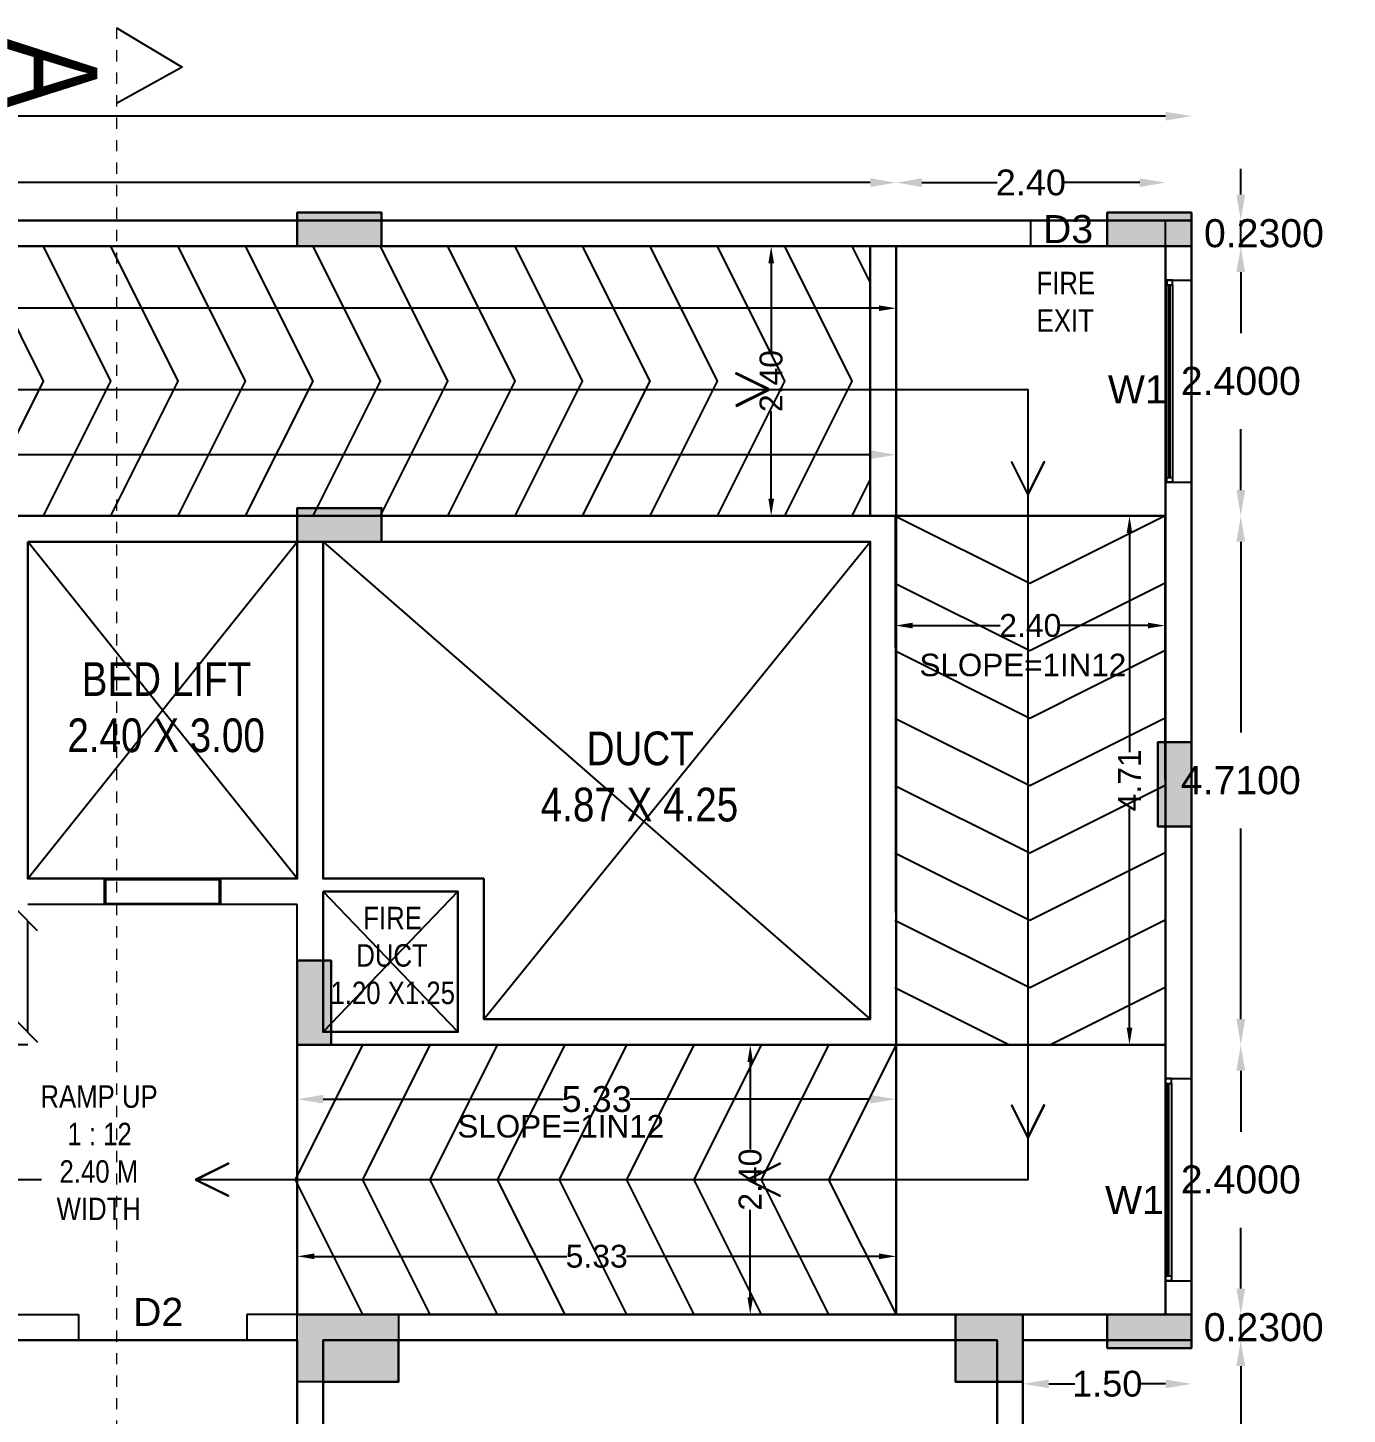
# Model space of a CAD drawing. Header units: metres. Extents: x -38 to 401, y 28 to 287.
# Drawn here: x 224 to 235.75, y 204.92 to 217.27 of the extents above; entities that cross this region are included whole.
import ezdxf

# ---------------------------------------------------------------- set-up
doc = ezdxf.new("R2010")
doc.units = ezdxf.units.M
doc.linetypes.add('CENTER', pattern=[2, 1.25, -0.25, 0.25, -0.25])
for name, color, linetype in [('BLK_1_DA_RAMP_1', 30, 'Continuous'), ('BLK_1_FLR_0_AC_ROOM_4', 117, 'Continuous'), ('BLK_1_FLR_0_BLT_UP_AREA', 1, 'Continuous'), ('BLK_1_FLR_0_BLT_UP_AREA_DEDUCT', 1, 'Continuous'), ('BLK_1_FLR_0_CARPET_AREA', 10, 'Continuous'), ('UBEAM', 1, 'Continuous'), ('UHATCH', 8, 'Continuous')]:
    doc.layers.add(name, color=color, linetype=linetype)
doc.layers.add('BLK_1_FLR_0_LIFT_3', color=4, linetype='Continuous', lineweight=30)
doc.layers.add('UCOLUMN', color=6, linetype='Continuous', lineweight=30)
doc.styles.get("Standard").update_dxf_attribs({"font": 'arial.ttf'})
doc.dimstyles.new('ED', dxfattribs={"dimscale": 0, "dimtxt": 0.18, "dimasz": 0.18, "dimexe": 0, "dimexo": 0, "dimgap": 0.09, "dimtad": 1, "dimtoh": 1, "dimzin": 3, "dimdsep": 46, "dimtxsty": 'Standard', "dimblk": 'OBLIQUE', "dimcen": 0.09, "dimse1": 1, "dimse2": 1, "dimclrd": 251, "dimclrt": 30, "dimadec": 0, "dimazin": 0, "dimtfac": 1, "dimtmove": 0, "dimatfit": 3, "dimldrblk": 'ARCHTICK', "dimfxl": 0, "dimtolj": 1, "dimtzin": 0, "dimarcsym": 0})
doc.dimstyles.get("Standard").update_dxf_attribs({"dimtxt": 0.18, "dimasz": 0.18, "dimexe": 0.18, "dimexo": 0.0625, "dimgap": 0.09, "dimtad": 0, "dimtih": 1, "dimtoh": 1, "dimdec": 4, "dimzin": 0, "dimdsep": 46, "dimtxsty": 'Standard', "dimcen": 0.09, "dimadec": 0, "dimazin": 0, "dimtfac": 1, "dimtdec": 4, "dimtofl": 0, "dimtmove": 0, "dimatfit": 3, "dimfxl": 0, "dimtolj": 1, "dimtzin": 0, "dimarcsym": 0})
doc.dimstyles.new('STANDARD$0', dxfattribs={"dimtxt": 7, "dimasz": 3, "dimexe": 3, "dimexo": 1, "dimgap": 1.5, "dimtad": 1, "dimdec": 1, "dimzin": 1, "dimdsep": 46, "dimlunit": 4, "dimtxsty": 'Standard', "dimblk": 'OBLIQUE', "dimcen": 0.09375, "dimdle": 1, "dimclrd": 8, "dimclre": 8, "dimclrt": 7, "dimadec": 1, "dimazin": 0, "dimtfac": 1, "dimtdec": 1, "dimtix": 1, "dimtmove": 2, "dimatfit": 3, "dimldrblk": 'ARCHTICK', "dimfxl": 0, "dimfrac": 2, "dimtolj": 1, "dimtzin": 0, "dimarcsym": 0})

# ---------------------------------------------------------------- blocks, each defined once
blk = doc.blocks.new('*D193')
at = {"color": 0, "lineweight": -2}
for p, q in [((214.172, 213.464), (222.459, 213.464)), ((231.502, 213.464), (223.214, 213.464))]:
    blk.add_line(p, q, dxfattribs=at)
at = {"color": 0}
for points in [[(214.172, 213.503), (214.172, 213.426), (213.942, 213.464)], [(231.502, 213.503), (231.502, 213.426), (231.732, 213.464)]]:
    blk.add_solid(points, dxfattribs=at)
at = {"layer": 'Defpoints', "color": 0}
for p in [(231.732, 213.464), (213.942, 212.92), (231.732, 212.915)]:
    blk.add_point(p, dxfattribs=at)
at = {"color": 0, "lineweight": 25, "insert": (222.837, 213.464), "char_height": 0.23, "attachment_point": 5}
blk.add_mtext('\\A1;17.79', dxfattribs=at)
blk = doc.blocks.new('*D184')
at = {"color": 0, "lineweight": -2}
for p, q in [((226.632, 207.726), (228.768, 207.726)), ((231.502, 207.726), (229.366, 207.726))]:
    blk.add_line(p, q, dxfattribs=at)
at = {"color": 0}
for points in [[(226.632, 207.765), (226.632, 207.688), (226.402, 207.726)], [(231.502, 207.765), (231.502, 207.688), (231.732, 207.726)]]:
    blk.add_solid(points, dxfattribs=at)
at = {"layer": 'Defpoints', "color": 0}
for p in [(226.402, 208.21), (231.732, 208.21), (226.402, 207.726)]:
    blk.add_point(p, dxfattribs=at)
at = {"color": 0, "lineweight": 25, "insert": (229.067, 207.726), "char_height": 0.23, "attachment_point": 5}
blk.add_mtext('\\A1;5.33', dxfattribs=at)
blk = doc.blocks.new('*D185')
at = {"color": 0, "lineweight": -2}
for p, q in [((214.172, 215.887), (222.459, 215.887)), ((231.502, 215.887), (223.214, 215.887))]:
    blk.add_line(p, q, dxfattribs=at)
at = {"color": 0}
for points in [[(214.172, 215.925), (214.172, 215.848), (213.942, 215.887)], [(231.502, 215.925), (231.502, 215.848), (231.732, 215.887)]]:
    blk.add_solid(points, dxfattribs=at)
at = {"layer": 'Defpoints', "color": 0}
for p in [(231.732, 215.887), (213.942, 215.32), (231.732, 215.315)]:
    blk.add_point(p, dxfattribs=at)
at = {"color": 0, "lineweight": 25, "insert": (222.837, 215.887), "char_height": 0.23, "attachment_point": 5}
blk.add_mtext('\\A1;17.79', dxfattribs=at)
blk = doc.blocks.new('*D186')
at = {"color": 0, "lineweight": -2}
for p, q in [((231.962, 215.887), (232.632, 215.887)), ((233.902, 215.887), (233.232, 215.887))]:
    blk.add_line(p, q, dxfattribs=at)
at = {"color": 0}
for points in [[(231.962, 215.925), (231.962, 215.848), (231.732, 215.887)], [(233.902, 215.925), (233.902, 215.848), (234.132, 215.887)]]:
    blk.add_solid(points, dxfattribs=at)
at = {"layer": 'Defpoints', "color": 0}
for p in [(234.132, 215.887), (231.732, 215.315), (234.132, 215.32)]:
    blk.add_point(p, dxfattribs=at)
at = {"color": 0, "lineweight": 25, "insert": (232.932, 215.887), "char_height": 0.23, "attachment_point": 5}
blk.add_mtext('\\A1;2.40', dxfattribs=at)
blk = doc.blocks.new('*D187')
at = {"color": 0, "lineweight": -2}
for p, q in [((211.542, 216.479), (222.446, 216.479)), ((234.132, 216.479), (223.228, 216.479))]:
    blk.add_line(p, q, dxfattribs=at)
at = {"color": 0}
for points in [[(211.542, 216.517), (211.542, 216.44), (211.312, 216.479)], [(234.132, 216.517), (234.132, 216.44), (234.362, 216.479)]]:
    blk.add_solid(points, dxfattribs=at)
at = {"layer": 'Defpoints', "color": 0}
for p in [(234.362, 216.479), (211.312, 215.55), (234.362, 215.55)]:
    blk.add_point(p, dxfattribs=at)
at = {"color": 0, "lineweight": 25, "insert": (222.837, 216.479), "char_height": 0.23, "attachment_point": 5}
blk.add_mtext('\\A1;23.05', dxfattribs=at)
blk = doc.blocks.new('*D188')
at = {"color": 0, "lineweight": -2}
for p, q in [((235.888, 215.32), (235.888, 188.992)), ((235.888, 162.43), (235.888, 188.757))]:
    blk.add_line(p, q, dxfattribs=at)
at = {"color": 0}
for points in [[(235.85, 215.32), (235.927, 215.32), (235.888, 215.55)], [(235.85, 162.43), (235.927, 162.43), (235.888, 162.2)]]:
    blk.add_solid(points, dxfattribs=at)
at = {"layer": 'Defpoints', "color": 0}
for p in [(234.362, 215.55), (232.862, 162.2), (235.888, 162.2)]:
    blk.add_point(p, dxfattribs=at)
at = {"color": 0, "lineweight": 25, "insert": (235.888, 188.875), "char_height": 0.23, "attachment_point": 5}
blk.add_mtext('\\A1;53.35', dxfattribs=at)
blk = doc.blocks.new('*D190')
at = {"color": 0, "lineweight": -2}
for p, q in [((233.092, 205.192), (233.324, 205.192)), ((234.132, 205.192), (233.899, 205.192))]:
    blk.add_line(p, q, dxfattribs=at)
at = {"color": 0}
for points in [[(233.092, 205.23), (233.092, 205.153), (232.862, 205.192)], [(234.132, 205.23), (234.132, 205.153), (234.362, 205.192)]]:
    blk.add_solid(points, dxfattribs=at)
at = {"layer": 'Defpoints', "color": 0}
for p in [(232.862, 205.602), (234.362, 205.58), (234.362, 205.192)]:
    blk.add_point(p, dxfattribs=at)
at = {"color": 0, "lineweight": 25, "insert": (233.612, 205.192), "char_height": 0.23, "attachment_point": 5}
blk.add_mtext('\\A1;1.50', dxfattribs=at)
blk = doc.blocks.new('900 X 900')
at = {"linetype": 'Continuous'}
h = blk.add_hatch(color=256, dxfattribs=at)
h.dxf.hatch_style = 1
h.paths.add_polyline_path([(0, 150), (900, 150), (900, 750), (0, 750)])
blk.add_lwpolyline([(0, 150), (900, 150), (900, 750), (0, 750)], close=True, dxfattribs=at)
blk = doc.blocks.new('600X600')
at = {"layer": 'UHATCH', "linetype": 'Continuous'}
h = blk.add_hatch(color=256, dxfattribs=at)
h.dxf.hatch_style = 1
h.paths.add_polyline_path([(600, 600), (0, 600), (0, 0), (600, 0)])
at = {"layer": 'UCOLUMN', "linetype": 'Continuous'}
blk.add_lwpolyline([(0, 0), (600, 0), (600, 600), (0, 600)], close=True, dxfattribs=at)
blk = doc.blocks.new('750 x 750')
blk.add_blockref('600X600', (0, 75))
blk = doc.blocks.new('300 x 750')
at = {"layer": 'UHATCH', "linetype": 'Continuous'}
h = blk.add_hatch(color=256, dxfattribs=at)
h.dxf.hatch_style = 1
h.paths.add_polyline_path([(750, 0), (750, 300), (0, 300), (0, 0)])
at = {"layer": 'UCOLUMN', "linetype": 'Continuous'}
blk.add_lwpolyline([(0, 300), (0, 0), (750, 0), (750, 300)], close=True, dxfattribs=at)
blk = doc.blocks.new('COLUMN LAYOUT')
at = {"layer": 'UBEAM', "color": 7, "linetype": 'Continuous', "xscale": -1}
for p, rotation in [((-6235, 40960), 180), ((975, 40960), 180), ((-6235, 38330), 180), ((1425, 35495), 269.9999999996972), ((975, 31150), 180)]:
    blk.add_blockref('300 x 750', p, dxfattribs=dict(at, rotation=rotation))
at = {"layer": 'UBEAM', "color": 7, "linetype": 'Continuous', "rotation": 89.99999999916066}
blk.add_blockref('300 x 750', (-5935, 33550), dxfattribs=at)
at = {"layer": 'UBEAM', "color": 7, "linetype": 'Continuous', "xscale": -1}
for name, p in [('900 X 900', (-5335, 30400)), ('750 x 750', (225, 30475))]:
    blk.add_blockref(name, p, dxfattribs=at)
blk = doc.blocks.new('*D663')
at = {"color": 0, "lineweight": -2}
for p, q in [((234.801, 205.35), (234.801, 203.893)), ((234.801, 201.58), (234.801, 203.037))]:
    blk.add_line(p, q, dxfattribs=at)
at = {"color": 0}
for points in [[(234.762, 205.35), (234.839, 205.35), (234.801, 205.58)], [(234.762, 201.58), (234.839, 201.58), (234.801, 201.35)]]:
    blk.add_solid(points, dxfattribs=at)
at = {"layer": 'Defpoints', "color": 0}
for p in [(232.632, 205.58), (234.801, 205.58), (232.632, 201.35)]:
    blk.add_point(p, dxfattribs=at)
at = {"color": 0, "lineweight": 25, "insert": (234.801, 203.465), "char_height": 0.25, "attachment_point": 5}
blk.add_mtext('\\A1;4.2300', dxfattribs=at)
blk = doc.blocks.new('*D664')
at = {"color": 0, "lineweight": -2}
for p, q in [((234.801, 206.04), (234.801, 206.27)), ((234.801, 205.58), (234.801, 205.81)), ((234.801, 205.35), (234.801, 205.12))]:
    blk.add_line(p, q, dxfattribs=at)
at = {"color": 0}
for points in [[(234.762, 206.04), (234.839, 206.04), (234.801, 205.81)], [(234.762, 205.35), (234.839, 205.35), (234.801, 205.58)]]:
    blk.add_solid(points, dxfattribs=at)
at = {"layer": 'Defpoints', "color": 0}
for p in [(234.132, 205.81), (234.801, 205.81), (232.632, 205.58)]:
    blk.add_point(p, dxfattribs=at)
at = {"color": 0, "lineweight": 25, "insert": (235.005, 205.695), "char_height": 0.25, "attachment_point": 5}
blk.add_mtext('\\A1;0.2300', dxfattribs=at)
blk = doc.blocks.new('*D665')
at = {"color": 0, "lineweight": -2}
for p, q in [((234.801, 207.98), (234.801, 207.437)), ((234.801, 206.04), (234.801, 206.582))]:
    blk.add_line(p, q, dxfattribs=at)
at = {"color": 0}
for points in [[(234.762, 207.98), (234.839, 207.98), (234.801, 208.21)], [(234.762, 206.04), (234.839, 206.04), (234.801, 205.81)]]:
    blk.add_solid(points, dxfattribs=at)
at = {"layer": 'Defpoints', "color": 0}
for p in [(234.132, 208.21), (234.801, 208.21), (234.132, 205.81)]:
    blk.add_point(p, dxfattribs=at)
at = {"color": 0, "lineweight": 25, "insert": (234.801, 207.01), "char_height": 0.25, "attachment_point": 5}
blk.add_mtext('\\A1;2.4000', dxfattribs=at)
blk = doc.blocks.new('*D666')
at = {"color": 0, "lineweight": -2}
for p, q in [((234.801, 212.69), (234.801, 210.992)), ((234.801, 208.44), (234.801, 210.137))]:
    blk.add_line(p, q, dxfattribs=at)
at = {"color": 0}
for points in [[(234.762, 212.69), (234.839, 212.69), (234.801, 212.92)], [(234.762, 208.44), (234.839, 208.44), (234.801, 208.21)]]:
    blk.add_solid(points, dxfattribs=at)
at = {"layer": 'Defpoints', "color": 0}
for p in [(234.122, 212.92), (234.801, 212.92), (234.132, 208.21)]:
    blk.add_point(p, dxfattribs=at)
at = {"color": 0, "lineweight": 25, "insert": (234.801, 210.565), "char_height": 0.25, "attachment_point": 5}
blk.add_mtext('\\A1;4.7100', dxfattribs=at)
blk = doc.blocks.new('*D667')
at = {"color": 0, "lineweight": -2}
for p, q in [((234.801, 215.09), (234.801, 214.547)), ((234.801, 213.15), (234.801, 213.692))]:
    blk.add_line(p, q, dxfattribs=at)
at = {"color": 0}
for points in [[(234.762, 215.09), (234.839, 215.09), (234.801, 215.32)], [(234.762, 213.15), (234.839, 213.15), (234.801, 212.92)]]:
    blk.add_solid(points, dxfattribs=at)
at = {"layer": 'Defpoints', "color": 0}
for p in [(232.932, 215.32), (234.801, 215.32), (234.122, 212.92)]:
    blk.add_point(p, dxfattribs=at)
at = {"color": 0, "lineweight": 25, "insert": (234.801, 214.12), "char_height": 0.25, "attachment_point": 5}
blk.add_mtext('\\A1;2.4000', dxfattribs=at)
blk = doc.blocks.new('*D668')
at = {"color": 0, "lineweight": -2}
for p, q in [((234.801, 215.78), (234.801, 216.01)), ((234.801, 215.32), (234.801, 215.55)), ((234.801, 215.09), (234.801, 214.86))]:
    blk.add_line(p, q, dxfattribs=at)
at = {"color": 0}
for points in [[(234.762, 215.78), (234.839, 215.78), (234.801, 215.55)], [(234.762, 215.09), (234.839, 215.09), (234.801, 215.32)]]:
    blk.add_solid(points, dxfattribs=at)
at = {"layer": 'Defpoints', "color": 0}
for p in [(232.932, 215.55), (234.801, 215.55), (232.932, 215.32)]:
    blk.add_point(p, dxfattribs=at)
at = {"color": 0, "lineweight": 25, "insert": (235.007, 215.435), "char_height": 0.25, "attachment_point": 5}
blk.add_mtext('\\A1;0.2300', dxfattribs=at)
blk = doc.blocks.new('*D751')
at = {"layer": 'BLK_1_DA_RAMP_1', "color": 0, "lineweight": -2}
for p, q in [((213.942, 214.858), (213.942, 214.769)), ((231.732, 214.858), (231.732, 214.769)), ((214.094, 214.769), (222.501, 214.769)), ((231.579, 214.769), (223.173, 214.769))]:
    blk.add_line(p, q, dxfattribs=at)
at = {"layer": 'BLK_1_DA_RAMP_1', "color": 0}
for points in [[(214.094, 214.794), (214.094, 214.743), (213.942, 214.769)], [(231.579, 214.794), (231.579, 214.743), (231.732, 214.769)]]:
    blk.add_solid(points, dxfattribs=at)
at = {"layer": 'Defpoints', "color": 0}
for p in [(213.942, 215.32), (231.732, 215.32), (231.732, 214.769)]:
    blk.add_point(p, dxfattribs=at)
at = {"layer": 'BLK_1_DA_RAMP_1', "color": 0, "lineweight": 30, "insert": (222.837, 214.769), "char_height": 0.2032, "attachment_point": 5}
blk.add_mtext('\\A1;17.79', dxfattribs=at)
blk = doc.blocks.new('*D753')
at = {"layer": 'BLK_1_DA_RAMP_1', "color": 0, "lineweight": -2}
for p, q in [((233.899, 212.92), (233.81, 212.92)), ((233.81, 212.767), (233.81, 210.815)), ((233.81, 208.362), (233.81, 210.314)), ((233.899, 208.21), (233.81, 208.21))]:
    blk.add_line(p, q, dxfattribs=at)
at = {"layer": 'BLK_1_DA_RAMP_1', "color": 0}
for points in [[(233.785, 212.767), (233.835, 212.767), (233.81, 212.92)], [(233.785, 208.362), (233.835, 208.362), (233.81, 208.21)]]:
    blk.add_solid(points, dxfattribs=at)
at = {"layer": 'Defpoints', "color": 0}
for p in [(233.81, 212.92), (234.127, 212.92), (234.132, 208.21)]:
    blk.add_point(p, dxfattribs=at)
at = {"layer": 'BLK_1_DA_RAMP_1', "color": 0, "lineweight": 30, "insert": (233.81, 210.565), "char_height": 0.2032, "attachment_point": 5, "rotation": 90}
blk.add_mtext('\\A1;4.71', dxfattribs=at)
blk = doc.blocks.new('*D754')
at = {"layer": 'BLK_1_DA_RAMP_1', "color": 0, "lineweight": -2}
for p, q in [((226.402, 206.238), (226.402, 206.327)), ((226.554, 206.327), (228.801, 206.327)), ((231.579, 206.327), (229.333, 206.327)), ((231.732, 206.238), (231.732, 206.327))]:
    blk.add_line(p, q, dxfattribs=at)
at = {"layer": 'BLK_1_DA_RAMP_1', "color": 0}
for points in [[(226.554, 206.353), (226.554, 206.302), (226.402, 206.327)], [(231.579, 206.353), (231.579, 206.302), (231.732, 206.327)]]:
    blk.add_solid(points, dxfattribs=at)
at = {"layer": 'Defpoints', "color": 0}
for p in [(231.732, 206.327), (226.402, 205.81), (231.732, 205.81)]:
    blk.add_point(p, dxfattribs=at)
at = {"layer": 'BLK_1_DA_RAMP_1', "color": 0, "lineweight": 30, "insert": (229.067, 206.327), "char_height": 0.2032, "attachment_point": 5}
blk.add_mtext('\\A1;5.33', dxfattribs=at)
blk = doc.blocks.new('*D756')
at = {"layer": 'BLK_1_DA_RAMP_1', "color": 0, "lineweight": -2}
for p, q in [((230.71, 215.32), (230.62, 215.32)), ((230.62, 215.167), (230.62, 214.387)), ((230.62, 213.072), (230.62, 213.852)), ((230.71, 212.92), (230.62, 212.92))]:
    blk.add_line(p, q, dxfattribs=at)
at = {"layer": 'BLK_1_DA_RAMP_1', "color": 0}
for points in [[(230.595, 215.167), (230.646, 215.167), (230.62, 215.32)], [(230.595, 213.072), (230.646, 213.072), (230.62, 212.92)]]:
    blk.add_solid(points, dxfattribs=at)
at = {"layer": 'Defpoints', "color": 0}
for p in [(230.62, 215.32), (231.732, 215.32), (231.732, 212.92)]:
    blk.add_point(p, dxfattribs=at)
at = {"layer": 'BLK_1_DA_RAMP_1', "color": 0, "lineweight": 30, "insert": (230.62, 214.12), "char_height": 0.2032, "attachment_point": 5, "rotation": 90}
blk.add_mtext('\\A1;2.40', dxfattribs=at)
blk = doc.blocks.new('*D757')
at = {"layer": 'BLK_1_DA_RAMP_1', "color": 0, "lineweight": -2}
for p, q in [((231.727, 212.033), (231.727, 211.943)), ((234.127, 212.033), (234.127, 211.943)), ((231.879, 211.943), (232.659, 211.943)), ((233.974, 211.943), (233.194, 211.943))]:
    blk.add_line(p, q, dxfattribs=at)
at = {"layer": 'BLK_1_DA_RAMP_1', "color": 0}
for points in [[(231.879, 211.969), (231.879, 211.918), (231.727, 211.943)], [(233.974, 211.969), (233.974, 211.918), (234.127, 211.943)]]:
    blk.add_solid(points, dxfattribs=at)
at = {"layer": 'Defpoints', "color": 0}
for p in [(231.727, 212.92), (234.127, 212.92), (234.127, 211.943)]:
    blk.add_point(p, dxfattribs=at)
at = {"layer": 'BLK_1_DA_RAMP_1', "color": 0, "lineweight": 30, "insert": (232.927, 211.943), "char_height": 0.2032, "attachment_point": 5}
blk.add_mtext('\\A1;2.40', dxfattribs=at)
blk = doc.blocks.new('*D758')
at = {"layer": 'BLK_1_DA_RAMP_1', "color": 0, "lineweight": -2}
for p, q in [((230.523, 208.21), (230.434, 208.21)), ((230.434, 208.057), (230.434, 207.277)), ((230.434, 205.962), (230.434, 206.742)), ((230.523, 205.81), (230.434, 205.81))]:
    blk.add_line(p, q, dxfattribs=at)
at = {"layer": 'BLK_1_DA_RAMP_1', "color": 0}
for points in [[(230.409, 208.057), (230.459, 208.057), (230.434, 208.21)], [(230.409, 205.962), (230.459, 205.962), (230.434, 205.81)]]:
    blk.add_solid(points, dxfattribs=at)
at = {"layer": 'Defpoints', "color": 0}
for p in [(231.732, 208.21), (230.434, 205.81), (231.732, 205.81)]:
    blk.add_point(p, dxfattribs=at)
at = {"layer": 'BLK_1_DA_RAMP_1', "color": 0, "lineweight": 30, "insert": (230.434, 207.01), "char_height": 0.2032, "attachment_point": 5, "rotation": 90}
blk.add_mtext('\\A1;2.40', dxfattribs=at)
blk = doc.blocks.new('_Oblique')
at = {"color": 0, "linetype": 'ByBlock', "lineweight": -2}
blk.add_line((-0.5, -0.5), (0.5, 0.5), dxfattribs=at)
blk = doc.blocks.new('*D1236')
at = {"color": 251, "lineweight": -2}
blk.add_line((224, 209.315), (224, 208.325), dxfattribs=at)
at = {"layer": 'Defpoints', "color": 0}
for p in [(224.002, 209.315), (224, 208.325), (224.002, 208.325)]:
    blk.add_point(p, dxfattribs=at)
at = {"color": 251, "lineweight": -2, "xscale": 0.18, "yscale": 0.18, "zscale": 0.18}
for p, rotation in [((224, 209.315), 90), ((224, 208.325), 270)]:
    blk.add_blockref('_Oblique', p, dxfattribs=dict(at, rotation=rotation))
at = {"color": 30, "insert": (223.818, 208.82), "char_height": 0.18, "attachment_point": 5, "rotation": 90}
blk.add_mtext('\\A1;0.99', dxfattribs=at)
blk = doc.blocks.new('_ArchTick')
at = {"color": 0, "linetype": 'ByBlock', "const_width": 0.15}
blk.add_lwpolyline([(-0.5, -0.5), (0.5, 0.5)], dxfattribs=at)

msp = doc.modelspace()

# ---------------------------------------------------------------- linework, layer by layer
at = {"linetype": 'CENTER', "lineweight": 20, "ltscale": 0.05}
msp.add_line((224.79262, 217.26594), (224.79262, 160.05121), dxfattribs=at)
at = {"color": 7, "lineweight": 25}
for p, q in [((232.93182, 215.54979), (211.31182, 215.54979)), ((232.93182, 215.31979), (232.93182, 215.54979)), ((234.36182, 215.54979), (234.13182, 215.54979)), ((234.13182, 215.31979), (234.13182, 215.54979)), ((234.36182, 215.01979), (234.36182, 215.54979)), ((211.54182, 215.31979), (231.50182, 215.31979)), ((231.50182, 212.91979), (231.50182, 215.31979)), ((231.73182, 215.31979), (232.93182, 215.31979)), ((231.73182, 212.91479), (231.73182, 215.31979)), ((234.13182, 215.01979), (234.13182, 215.31979)), ((234.13182, 215.01979), (234.36182, 215.01979)), ((234.14183, 213.23585), (234.14182, 214.9772)), ((234.16239, 213.26238), (234.16238, 214.9772)), ((234.1709, 213.26238), (234.1709, 214.9772)), ((234.19293, 214.9772), (234.19294, 213.23585)), ((234.36182, 213.21979), (234.36182, 215.01979)), ((234.13182, 207.90979), (234.13182, 213.21979)), ((234.13182, 213.21979), (234.36182, 213.21979)), ((234.36182, 207.90979), (234.36182, 213.21979)), ((213.94182, 212.91979), (231.50182, 212.91979)), ((226.40184, 212.91979), (224.00184, 212.91979)), ((231.72182, 212.91979), (234.13183, 212.9198)), ((231.72182, 212.91979), (231.73182, 212.91979)), ((231.73182, 208.20979), (231.73182, 212.91979)), ((224.00184, 209.68979), (224.00184, 212.68979)), ((226.40184, 209.68979), (224.00184, 212.68979)), ((226.40184, 212.68979), (224.00184, 212.68979)), ((224.00184, 209.68979), (226.40184, 212.68979)), ((226.40184, 209.68979), (226.40184, 212.68979)), ((226.63184, 212.68979), (231.50182, 212.68979)), ((226.63184, 209.68979), (226.63184, 212.68979)), ((226.63184, 212.68979), (231.50182, 208.43979)), ((228.06183, 208.43979), (231.50182, 212.68979)), ((231.50182, 208.43979), (231.50182, 212.68979)), ((226.40183, 209.68979), (226.40183, 210.0598)), ((226.40184, 209.68979), (224.00184, 209.68979)), ((226.63183, 209.68979), (228.06183, 209.68979)), ((228.06183, 208.43979), (228.06183, 209.68979)), ((226.63183, 209.57479), (227.83183, 209.57479)), ((226.63183, 208.32479), (226.63183, 209.57479)), ((227.83183, 208.32479), (226.63183, 209.57479)), ((227.83183, 209.57479), (226.63183, 208.32479)), ((227.83183, 208.32479), (227.83183, 209.57479)), ((226.40183, 209.45979), (224.00184, 209.4598)), ((226.40183, 209.45979), (224.00184, 209.45979)), ((226.40183, 208.20979), (226.40183, 209.45979)), ((226.63184, 209.45979), (226.63183, 209.45979)), ((226.63184, 209.45979), (226.63183, 209.45979)), ((231.50182, 208.43979), (228.06183, 208.43979)), ((227.83183, 208.32479), (226.63183, 208.32479)), ((224.00184, 208.20979), (213.94182, 208.20979)), ((226.40181, 208.20979), (226.40181, 205.80979)), ((231.73182, 208.20979), (226.40182, 208.20979)), ((231.73181, 208.20979), (231.73181, 205.80979)), ((231.73182, 208.20979), (234.13182, 208.2098)), ((234.13182, 207.90979), (234.36182, 207.90979)), ((234.36182, 206.10979), (234.36182, 207.90979)), ((234.13183, 206.12585), (234.13182, 207.8672)), ((234.15239, 206.15238), (234.15238, 207.8672)), ((234.1609, 206.15238), (234.1609, 207.8672)), ((234.18293, 207.8672), (234.18294, 206.12585)), ((224.12438, 207.00979), (222.95839, 207.00979)), ((234.13182, 205.80979), (234.13182, 206.10979)), ((234.13182, 206.10979), (234.36182, 206.10979)), ((234.13182, 205.80979), (234.13182, 206.10979)), ((234.13182, 206.10979), (234.36182, 206.10979)), ((234.36182, 205.57979), (234.36182, 206.10979)), ((234.36182, 205.57979), (234.36182, 206.10979)), ((234.36182, 205.57979), (234.36182, 206.10979)), ((234.36182, 205.57979), (234.36182, 206.10979)), ((211.54182, 205.80979), (224.45257, 205.80979)), ((224.45257, 205.80979), (224.45257, 205.57979)), ((232.86182, 205.80979), (225.95257, 205.80979)), ((225.95257, 205.80979), (225.95257, 205.57979)), ((232.86183, 205.80979), (234.13182, 205.80979)), ((224.45257, 205.57979), (222.17182, 205.57979)), ((225.95257, 205.57979), (226.40182, 205.57979)), ((226.40182, 205.57979), (226.40182, 204.04979)), ((226.63182, 204.04979), (226.63182, 205.57979)), ((226.63182, 205.57979), (232.63182, 205.57979)), ((232.63182, 205.57979), (232.63182, 201.34979)), ((232.86182, 200.77979), (232.86182, 205.57979)), ((234.36182, 205.57979), (232.86182, 205.57979))]:
    msp.add_line(p, q, dxfattribs=at)
for points in [[(224.79262, 217.26594), (225.3755, 216.91609), (224.79262, 216.58997)], [(223.54182, 212.91979), (224.14182, 214.11979), (223.54182, 215.31979)], [(224.14181, 212.91979), (224.74181, 214.11979), (224.14181, 215.31979)], [(224.74181, 212.91979), (225.34181, 214.11979), (224.74181, 215.31979)], [(225.34181, 212.91979), (225.94181, 214.11979), (225.34181, 215.31979)], [(225.94181, 212.91979), (226.54181, 214.11979), (225.94181, 215.31979)], [(226.54181, 212.91979), (227.14181, 214.11979), (226.54181, 215.31979)], [(227.14181, 212.91979), (227.74181, 214.11979), (227.14181, 215.31979)], [(227.74181, 212.91979), (228.34181, 214.11979), (227.74181, 215.31979)], [(228.34181, 212.91979), (228.94181, 214.11979), (228.34181, 215.31979)], [(228.9418, 212.91979), (229.5418, 214.11979), (228.9418, 215.31979)], [(229.5418, 212.91979), (230.1418, 214.11979), (229.5418, 215.31979)], [(230.1418, 212.91979), (230.7418, 214.11979), (230.1418, 215.31979)], [(230.7418, 212.91979), (231.3418, 214.11979), (230.7418, 215.31979)], [(231.50182, 214.99976), (231.3418, 215.31979)], [(223.10183, 207.00979), (212.74345, 207.00979), (212.74345, 214.04497), (232.90622, 214.04497), (232.90622, 207.00979), (225.50183, 207.00979)], [(231.3418, 212.91979), (231.50182, 213.23983)], [(231.72182, 212.91979), (232.92182, 212.31979), (234.12182, 212.91979)], [(231.72182, 212.31979), (232.92182, 211.71979), (234.12182, 212.31979)], [(231.72182, 211.71979), (232.92182, 211.11979), (234.12182, 211.71979)], [(231.72182, 211.11979), (232.92182, 210.51979), (234.12182, 211.11979)], [(231.72182, 210.51979), (232.92182, 209.91979), (234.12182, 210.51979)], [(231.72182, 209.91979), (232.92182, 209.31979), (234.12182, 209.91979)], [(231.72182, 209.31979), (232.92182, 208.71979), (234.12182, 209.31979)], [(231.72182, 208.71979), (232.74181, 208.2098)], [(233.10184, 208.2098), (234.12182, 208.71979)], [(226.98182, 208.20979), (226.38182, 207.00979), (226.98182, 205.80979)], [(227.58182, 208.20979), (226.98182, 207.00979), (227.58182, 205.80979)], [(228.18182, 208.20979), (227.58182, 207.00979), (228.18182, 205.80979)], [(228.78182, 208.20979), (228.18182, 207.00979), (228.78182, 205.80979)], [(228.78182, 208.20979), (228.18182, 207.00979), (228.78182, 205.80979)], [(229.33182, 208.20979), (228.73182, 207.00979), (229.33182, 205.80979)], [(229.93182, 208.20979), (229.33182, 207.00979), (229.93182, 205.80979)], [(229.93182, 208.20979), (229.33182, 207.00979), (229.93182, 205.80979)], [(230.53182, 208.20979), (229.93182, 207.00979), (230.53182, 205.80979)], [(230.53182, 208.20979), (229.93182, 207.00979), (230.53182, 205.80979)], [(231.13182, 208.20979), (230.53182, 207.00979), (231.13182, 205.80979)], [(231.13182, 208.20979), (230.53182, 207.00979), (231.13182, 205.80979)], [(231.73182, 208.20979), (231.13182, 207.00979), (231.73182, 205.80979)], [(231.73182, 208.20979), (231.13182, 207.00979), (231.73182, 205.80979)]]:
    msp.add_lwpolyline(points, dxfattribs=at)
at = {"color": 0, "lineweight": 30}
for points in [[(213.94182, 215.31979), (231.50182, 215.31979), (231.50182, 212.91979), (213.94182, 212.91979)], [(231.73182, 215.31979), (234.13182, 215.31979), (234.13182, 205.80979), (231.73182, 205.80979)], [(231.73182, 205.80979), (226.40183, 205.80979), (226.40183, 208.20979), (231.73182, 208.20979)]]:
    msp.add_lwpolyline(points, close=True, dxfattribs=at)
at = {"color": 7, "lineweight": 25}
for points in [[(234.14182, 214.9772), (234.19293, 214.9772), (234.19293, 215.01979), (234.14182, 215.01979)], [(230.30682, 213.9026), (230.31096, 213.89805), (230.5961, 214.04043), (230.59196, 214.04497), (230.5961, 214.04951), (230.31096, 214.19188), (230.30682, 214.18734), (230.59196, 214.04497)], [(232.76384, 213.40133), (232.7593, 213.39718), (232.90167, 213.11204), (232.90622, 213.11618), (232.91076, 213.11204), (233.05313, 213.39718), (233.04859, 213.40133), (232.90622, 213.11618)], [(234.14183, 213.26238), (234.19294, 213.26238), (234.19294, 213.21979), (234.14183, 213.21979)], [(225.71891, 209.68979), (225.71891, 209.45979), (224.68478, 209.45979), (224.68478, 209.68979)], [(224.69478, 209.67979), (224.69478, 209.46979), (225.70891, 209.46979), (225.70891, 209.67979)], [(234.13182, 207.8672), (234.18293, 207.8672), (234.18293, 207.90979), (234.13182, 207.90979)], [(232.76384, 207.67528), (232.7593, 207.67114), (232.90167, 207.38599), (232.90622, 207.39013), (232.91076, 207.38599), (233.05313, 207.67114), (233.04859, 207.67528), (232.90622, 207.39013)], [(225.789, 206.86742), (225.78486, 206.86288), (225.49972, 207.00525), (225.50386, 207.00979), (225.49972, 207.01433), (225.78486, 207.15671), (225.789, 207.15216), (225.50386, 207.00979)], [(230.70168, 206.86742), (230.69753, 206.86288), (230.41239, 207.00525), (230.41653, 207.00979), (230.41239, 207.01433), (230.69753, 207.15671), (230.70168, 207.15216), (230.41653, 207.00979)], [(234.13183, 206.15238), (234.18294, 206.15238), (234.18294, 206.10979), (234.13183, 206.10979)], [(234.13183, 206.15238), (234.18294, 206.15238), (234.18294, 206.10979), (234.13183, 206.10979)]]:
    msp.add_lwpolyline(points, close=True, dxfattribs=at)
at = {"layer": 'BLK_1_DA_RAMP_1', "color": 1, "lineweight": 30}
msp.add_lwpolyline([(217.02182, 212.91979), (213.94182, 212.91979), (213.94182, 215.31979), (231.73182, 215.31979), (231.73182, 212.91979), (217.83756, 212.91979)], dxfattribs=at)
for points in [[(231.72682, 212.9198), (234.12682, 212.9198), (234.13182, 208.2098), (231.73182, 208.2098)], [(226.40183, 208.20979), (231.73181, 208.20979), (231.73181, 205.80979), (226.40183, 205.80979)]]:
    msp.add_lwpolyline(points, close=True, dxfattribs=at)
at = {"layer": 'BLK_1_FLR_0_AC_ROOM_4', "color": 2, "lineweight": 30}
msp.add_lwpolyline([(232.63182, 201.34979), (226.63182, 201.34979), (226.63182, 205.57979), (232.63182, 205.57979)], close=True, dxfattribs=at)
at = {"layer": 'BLK_1_FLR_0_BLT_UP_AREA', "color": 12, "lineweight": 30}
msp.add_lwpolyline([(211.31182, 162.19968), (211.31182, 215.54979), (234.36182, 215.54979), (234.36182, 205.57979), (232.86182, 205.57979), (232.86182, 162.19968)], close=True, dxfattribs=at)
at = {"layer": 'BLK_1_FLR_0_BLT_UP_AREA_DEDUCT', "color": 12, "lineweight": 30}
for points in [[(228.06183, 209.68979), (228.06184, 208.43979), (231.50182, 208.43979), (231.50182, 212.68979), (226.63184, 212.68979), (226.63184, 209.68979)], [(226.63183, 209.57479), (227.83183, 209.57479), (227.83183, 208.32479), (226.63183, 208.32479)]]:
    msp.add_lwpolyline(points, close=True, dxfattribs=at)
at = {"layer": 'BLK_1_FLR_0_CARPET_AREA', "color": 15, "linetype": 'Continuous', "lineweight": 30}
for points in [[(222.17182, 205.57979), (226.40182, 205.57979), (226.40182, 204.04979)], [(226.63182, 204.04979), (226.63182, 205.20979), (227.30182, 205.20979), (227.30182, 205.57979), (232.26182, 205.57979), (232.26182, 205.20979), (232.63182, 205.20979), (232.63182, 201.34979)]]:
    msp.add_lwpolyline(points, dxfattribs=at)
at = {"layer": 'BLK_1_FLR_0_LIFT_3', "color": 30, "lineweight": 30}
msp.add_lwpolyline([(224.00184, 212.68979), (226.40184, 212.68979), (226.40184, 209.68979), (224.00184, 209.68979)], close=True, dxfattribs=at)

# ---------------------------------------------------------------- block references
at = {"color": 7, "lineweight": 25, "xscale": 0.001, "yscale": 0.001, "zscale": 0.001}
msp.add_blockref('COLUMN LAYOUT', (232.63682, 174.65979), dxfattribs=at)
msp.add_blockref('COLUMN LAYOUT', (232.63682, 174.65979), dxfattribs=at)

# ---------------------------------------------------------------- texts
at = {"color": 7, "lineweight": 25, "insert": (224.62132, 217.72035), "char_height": 0.8, "width": 1.7202398, "attachment_point": 1, "rotation": 270}
msp.add_mtext('{\\fArial Narrow|b0|i0|c0|p34;\\W2.17167; \\W1;A}', dxfattribs=at)
at = {"color": 7, "lineweight": 25, "char_height": 0.25, "attachment_point": 1}
for s, insert in [('D3', (233.03977, 215.59818, -13428.15809)), ('W1', (233.61802, 214.17107)), ('W1', (233.59272, 206.95407)), ('D2', (224.93977, 205.95756))]:
    msp.add_mtext_dynamic_manual_height_columns(s, width=331.5310086, gutter_width=1000, heights=[0], dxfattribs=dict(at, insert=insert))
at = {"color": 7, "lineweight": 25, "attachment_point": 1}
for s, insert, char_height, width in [('{\\fArial Narrow|b0|i0|c0|p34;\\W8.74991;  \\W1;FIRE\\P\\W8.7633;  \\W1;EXIT}', (231.86703, 215.09261), 0.2, 2.7201691), ('{\\fArial Narrow|b0|i0|c0|p34;\\W6.62119; \\W1;BED LIFT\\P{\\W5.288214; }2.40 X 3.00}', (223.84949, 211.61668), 0.3, 2.7423995), ('{\\fArial Narrow|b0|i0|c0|p34;\\P{\\W9.524831; }DUCT\\P{\\W5.244317; }4.87 X 4.25}', (228.06741, 211.49993), 0.3, 2.7423995), ('{\\fArial Narrow|b0|i0|c0|p34;\\W8.83715;  \\W1;FIRE\\P\\W8.34946;  \\W1;DUCT\\P\\W6.54539;  \\W1;1.20 X1.25}', (225.86311, 209.43981), 0.2, 2.7423995), ('{\\fArial Narrow|b0|i0|c0|p34;\\W6.68728;  \\W1;RAMP UP\\P\\W8.5679;  \\W1;1 : 12\\P\\W8.01758;  \\W1;2.40 M \\P\\W7.81576;  \\W1;WIDTH}', (223.26307, 207.84978), 0.2, 2.7201691)]:
    msp.add_mtext(s, dxfattribs=dict(at, insert=insert, char_height=char_height, width=width))
at = {"layer": 'BLK_1_DA_RAMP_1', "color": 1, "lineweight": 30, "char_height": 0.2, "width": 1.8904692, "attachment_point": 2}
for insert in [(232.86094, 211.69257), (228.74719, 207.58524)]:
    msp.add_mtext('SLOPE=1IN12', dxfattribs=dict(at, insert=insert))

# ---------------------------------------------------------------- dimensions: what is measured, and where the dimension line sits
at = {"color": 7, "lineweight": 25}
for base, p1, p2, text, picture, middle in [((234.36182, 216.47853), (211.31182, 215.54979), (234.36182, 215.54979), '23.05', '*D187', (222.83682, 216.47853)), ((231.73182, 215.88679), (213.94182, 215.31979), (231.73182, 215.31479), '17.79', '*D185', (222.83682, 215.88679)), ((234.13182, 215.88679), (231.73182, 215.31479), (234.13182, 215.31979), '2.40', '*D186', (232.93182, 215.88679)), ((231.73182, 213.46442), (213.94182, 212.91979), (231.73182, 212.91479), '17.79', '*D193', (222.83682, 213.46442)), ((226.40182, 207.72642), (231.73182, 208.20976), (226.40182, 208.20979), '5.33', '*D184', (229.06682, 207.72642)), ((234.36182, 205.1918), (232.86182, 205.6022), (234.36182, 205.57979), '1.50', '*D190', (233.61182, 205.1918))]:
    dim = msp.add_linear_dim(base=base, p1=p1, p2=p2, text=text, dimstyle='Standard', override={"dimscale": 1, "dimtxt": 0.23, "dimasz": 0.23, "dimgap": 0, "dimse1": 1, "dimse2": 1, "dimtmove": 1}, dxfattribs=at)
    dim.commit()
    dim.dimension.update_dxf_attribs({"geometry": picture, "text_midpoint": middle})
at = {"lineweight": 25}
for base, p1, p2, picture, middle in [((234.80075, 215.54979), (232.93182, 215.31979), (232.93182, 215.54979), '*D668', (235.0068, 215.43479)), ((234.80075, 205.80979), (232.63182, 205.57979), (234.13182, 205.80979), '*D664', (235.00489, 205.69479))]:
    dim = msp.add_linear_dim(base=base, p1=p1, p2=p2, angle=90, dimstyle='Standard', override={"dimscale": 1, "dimtxt": 0.25, "dimasz": 0.23, "dimgap": 0.3, "dimpost": '\\X', "dimse1": 1, "dimse2": 1, "dimtmove": 1, "dimfxl": 25.4}, dxfattribs=at)
    dim.commit()
    dim.dimension.update_dxf_attribs({"geometry": picture, "text_midpoint": middle, "dimtype": 128})
at = {"color": 7, "lineweight": 25}
dim = msp.add_linear_dim(base=(235.88817, 162.19979), p1=(234.36182, 215.54979), p2=(232.86182, 162.19979), angle=90, text='53.35', dimstyle='Standard', override={"dimscale": 1, "dimtxt": 0.23, "dimasz": 0.23, "dimgap": 0, "dimse1": 1, "dimse2": 1, "dimtmove": 1}, dxfattribs=at)
dim.commit()
dim.dimension.update_dxf_attribs({"geometry": '*D188', "text_midpoint": (235.88817, 188.87479)})
at = {"lineweight": 25}
for base, p1, p2, picture, middle in [((234.80075, 215.31979), (234.12182, 212.91979), (232.93182, 215.31979), '*D667', (234.80075, 214.11979)), ((234.80075, 212.91979), (234.13182, 208.2098), (234.12182, 212.91979), '*D666', (234.80075, 210.5648)), ((234.80075, 208.2098), (234.13182, 205.80979), (234.13182, 208.2098), '*D665', (234.80075, 207.0098)), ((234.80075, 205.57979), (232.63182, 201.34979), (232.63182, 205.57979), '*D663', (234.80075, 203.46479))]:
    dim = msp.add_linear_dim(base=base, p1=p1, p2=p2, angle=90, dimstyle='Standard', override={"dimscale": 1, "dimtxt": 0.25, "dimasz": 0.23, "dimgap": 0.3, "dimpost": '\\X', "dimse1": 1, "dimse2": 1, "dimtmove": 1, "dimfxl": 25.4}, dxfattribs=at)
    dim.commit()
    dim.dimension.update_dxf_attribs({"geometry": picture, "text_midpoint": middle})
at = {"color": 1}
dim = msp.add_linear_dim(base=(224.00025, 208.32479), p1=(224.0018, 209.31513), p2=(224.0018, 208.32479), angle=90, dimstyle='ED', override={"dimscale": 1, "dimpost": '\\X'}, dxfattribs=at)
dim.commit()
dim.dimension.update_dxf_attribs({"geometry": '*D1236', "text_midpoint": (223.81835, 208.81996)})
at = {"layer": 'BLK_1_DA_RAMP_1', "color": 1, "lineweight": 30}
for base, p1, p2, picture, middle in [((231.73182, 214.76879), (213.94182, 215.31979), (231.73182, 215.31979), '*D751', (222.83682, 214.76879)), ((231.73182, 206.3272), (226.40181, 205.80979), (231.73182, 205.80979), '*D754', (229.06682, 206.3272))]:
    dim = msp.add_linear_dim(base=base, p1=p1, p2=p2, dimstyle='STANDARD$0', override={"dimscale": 0.001, "dimtxt": 203.2, "dimasz": 152.5, "dimexe": 0, "dimexo": 0, "dimgap": 2.286, "dimtad": 0, "dimtoh": 1, "dimdec": 2, "dimzin": 0, "dimlunit": 2, "dimpost": '', "dimcen": 2.286, "dimdle": 0, "dimclrd": 0, "dimclre": 0, "dimclrt": 0, "dimadec": 0, "dimtdec": 2, "dimtix": 0, "dimtofl": 0, "dimtmove": 0, "dimfxl": 89.5, "dimfxlon": 1, "dimfrac": 0}, dxfattribs=at)
    dim.commit()
    dim.dimension.update_dxf_attribs({"geometry": picture, "text_midpoint": middle})
at = {"layer": 'BLK_1_DA_RAMP_1', "color": 2, "lineweight": 30}
for base, p1, p2, picture, middle in [((230.62028, 215.31979), (231.73182, 212.91979), (231.73182, 215.31979), '*D756', (230.62028, 214.11979)), ((230.43393, 205.80979), (231.73182, 208.20979), (231.73182, 205.80979), '*D758', (230.43393, 207.00979))]:
    dim = msp.add_linear_dim(base=base, p1=p1, p2=p2, angle=90, dimstyle='STANDARD$0', override={"dimscale": 0.001, "dimtxt": 203.2, "dimasz": 152.5, "dimexe": 0, "dimexo": 0, "dimgap": 2.286, "dimtad": 0, "dimtoh": 1, "dimdec": 2, "dimzin": 0, "dimlunit": 2, "dimpost": '', "dimcen": 2.286, "dimdle": 0, "dimclrd": 0, "dimclre": 0, "dimclrt": 0, "dimadec": 0, "dimtdec": 2, "dimtix": 0, "dimtofl": 0, "dimtmove": 0, "dimfxl": 89.5, "dimfxlon": 1, "dimfrac": 0}, dxfattribs=at)
    dim.commit()
    dim.dimension.update_dxf_attribs({"geometry": picture, "text_midpoint": middle})
dim = msp.add_linear_dim(base=(234.12682, 211.94348), p1=(231.72682, 212.9198), p2=(234.12682, 212.9198), dimstyle='STANDARD$0', override={"dimscale": 0.001, "dimtxt": 203.2, "dimasz": 152.5, "dimexe": 0, "dimexo": 0, "dimgap": 2.286, "dimtad": 0, "dimtoh": 1, "dimdec": 2, "dimzin": 0, "dimlunit": 2, "dimpost": '', "dimcen": 2.286, "dimdle": 0, "dimclrd": 0, "dimclre": 0, "dimclrt": 0, "dimadec": 0, "dimtdec": 2, "dimtix": 0, "dimtofl": 0, "dimtmove": 0, "dimfxl": 89.5, "dimfxlon": 1, "dimfrac": 0}, dxfattribs=at)
dim.commit()
dim.dimension.update_dxf_attribs({"geometry": '*D757', "text_midpoint": (232.92682, 211.94348)})
at = {"layer": 'BLK_1_DA_RAMP_1', "color": 1, "lineweight": 30}
dim = msp.add_linear_dim(base=(233.80999, 212.9198), p1=(234.13182, 208.2098), p2=(234.12682, 212.9198), angle=90, dimstyle='STANDARD$0', override={"dimscale": 0.001, "dimtxt": 203.2, "dimasz": 152.5, "dimexe": 0, "dimexo": 0, "dimgap": 2.286, "dimtad": 0, "dimtoh": 1, "dimdec": 2, "dimzin": 0, "dimlunit": 2, "dimpost": '', "dimcen": 2.286, "dimdle": 0, "dimclrd": 0, "dimclre": 0, "dimclrt": 0, "dimadec": 0, "dimtdec": 2, "dimtix": 0, "dimtofl": 0, "dimtmove": 0, "dimfxl": 89.5, "dimfxlon": 1, "dimfrac": 0}, dxfattribs=at)
dim.commit()
dim.dimension.update_dxf_attribs({"geometry": '*D753', "text_midpoint": (233.80999, 210.5648)})

doc.saveas('drawing.dxf')
